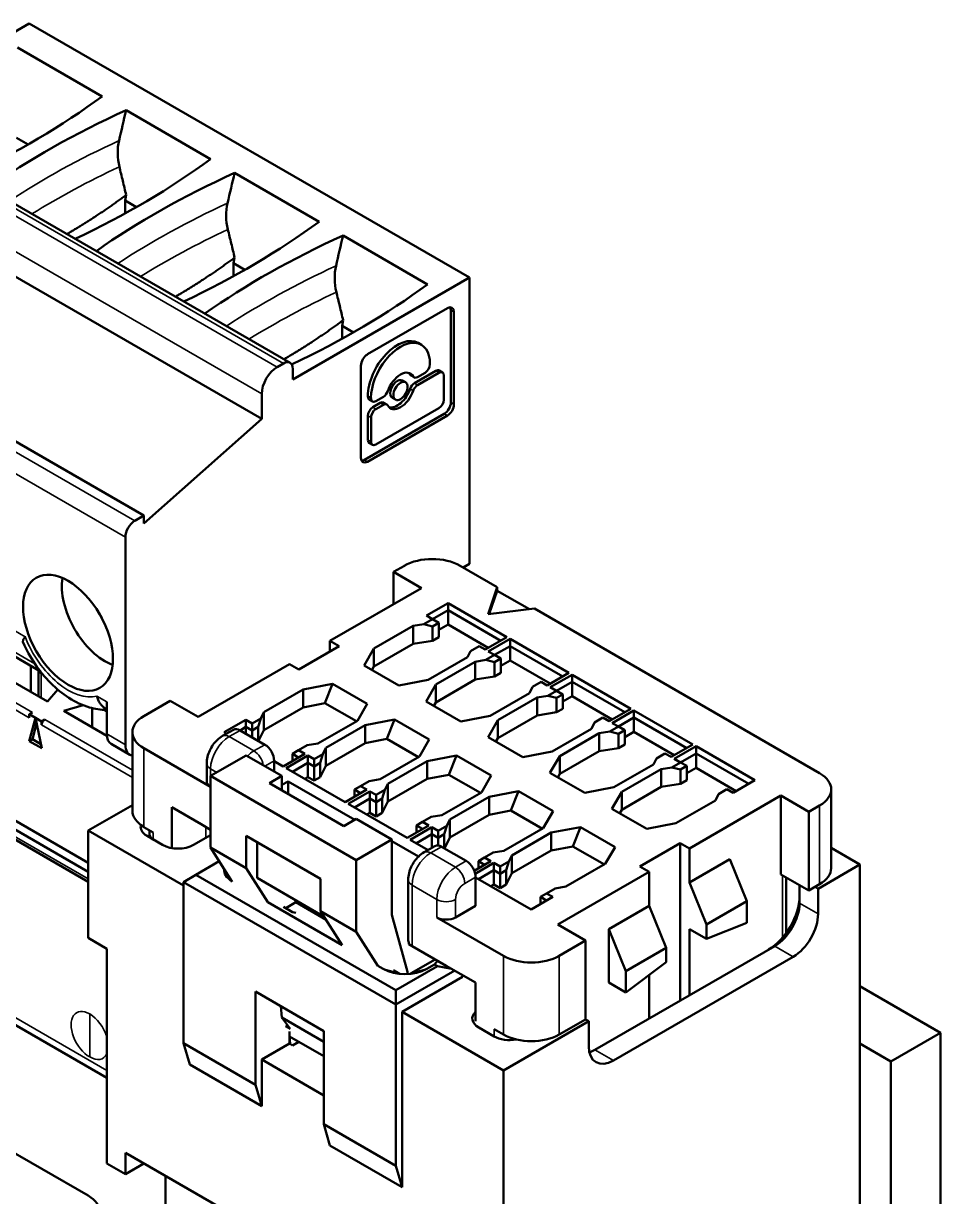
# Model space of a CAD drawing. Header units: millimetres. Extents: x 3118 to 4801, y 919 to 1849.
# Drawn here: x 4072.92 to 4093.85, y 1681.56 to 1708.32 of the extents above; entities that cross this region are included whole.
import ezdxf

# ---------------------------------------------------------------- set-up
doc = ezdxf.new("R2010")
doc.units = ezdxf.units.MM
doc.header["$LTSCALE"] = 1.8
doc.layers.add('외형선(ISO)', color=7, linetype='Continuous', lineweight=50)
doc.layers.add('좁은 외형선(ISO)', color=7, linetype='Continuous', lineweight=35)

msp = doc.modelspace()

# ---------------------------------------------------------------- linework, layer by layer
at = {"layer": '외형선(ISO)'}
for p, q in [((4069.326, 1706.168), (4073.057, 1708.322)), ((4073.057, 1708.322), (4083.098, 1702.525)), ((4072.79, 1707.77), (4074.718, 1706.657)), ((4068.964, 1706.377), (4079.005, 1700.58)), ((4075.264, 1706.341), (4077.193, 1705.228)), ((4073.028, 1705.562), (4072.767, 1705.713)), ((4078.36, 1699.299), (4068.319, 1705.097)), ((4077.739, 1704.913), (4079.668, 1703.799)), ((4075.242, 1704.284), (4075.267, 1704.409)), ((4075.242, 1703.987), (4075.242, 1704.284)), ((4075.503, 1704.133), (4075.242, 1704.284)), ((4080.214, 1703.484), (4082.143, 1702.37)), ((4075.673, 1697.095), (4065.632, 1702.892)), ((4077.716, 1702.855), (4077.742, 1702.98)), ((4077.978, 1702.704), (4077.716, 1702.855)), ((4077.716, 1702.558), (4077.716, 1702.855)), ((4079.067, 1700.198), (4083.098, 1702.525)), ((4083.098, 1702.525), (4083.098, 1695.993)), ((4080.772, 1700.774), (4082.595, 1701.826)), ((4082.673, 1701.781), (4082.673, 1699.676)), ((4082.744, 1701.74), (4082.744, 1699.635)), ((4080.191, 1701.426), (4080.217, 1701.552)), ((4080.453, 1701.275), (4080.191, 1701.426)), ((4080.191, 1701.129), (4080.191, 1701.426)), ((4081.93, 1701.033), (4082.001, 1700.992)), ((4078.714, 1700.483), (4078.855, 1700.565)), ((4079.067, 1700.442), (4079.067, 1700.198)), ((4080.623, 1698.41), (4080.623, 1700.515)), ((4081.846, 1700.115), (4082.332, 1700.396)), ((4082.198, 1700.546), (4082.198, 1700.556)), ((4082.411, 1700.404), (4082.481, 1700.363)), ((4081.569, 1700.177), (4081.639, 1700.136)), ((4081.766, 1700.288), (4081.837, 1700.247)), ((4082.402, 1700.355), (4081.916, 1700.074)), ((4081.916, 1700.255), (4082.086, 1700.353)), ((4082.514, 1699.738), (4082.514, 1700.291)), ((4078.36, 1699.299), (4078.36, 1699.871)), ((4080.782, 1699.821), (4080.782, 1699.81)), ((4080.815, 1699.738), (4080.885, 1699.697)), ((4080.853, 1699.78), (4080.853, 1699.77)), ((4080.894, 1699.566), (4081.063, 1699.664)), ((4080.964, 1699.705), (4081.134, 1699.803)), ((4081.134, 1699.623), (4080.964, 1699.525)), ((4081.142, 1699.671), (4081.213, 1699.631)), ((4081.34, 1699.782), (4081.411, 1699.741)), ((4080.701, 1698.365), (4082.524, 1699.417)), ((4082.595, 1699.377), (4080.772, 1698.324)), ((4080.782, 1698.82), (4080.782, 1699.372)), ((4080.853, 1699.331), (4080.853, 1698.779)), ((4080.964, 1698.714), (4082.402, 1699.544)), ((4075.673, 1696.917), (4078.36, 1699.299)), ((4080.815, 1698.747), (4080.885, 1698.706)), ((4075.461, 1696.972), (4075.673, 1697.095)), ((4075.673, 1697.095), (4075.673, 1696.917)), ((4075.249, 1691.869), (4075.249, 1696.605)), ((4081.613, 1695.952), (4081.365, 1695.809)), ((4082.885, 1695.952), (4083.734, 1695.462)), ((4083.098, 1695.993), (4082.956, 1695.911)), ((4081.365, 1695.074), (4081.365, 1695.809)), ((4081.365, 1695.809), (4082.002, 1695.441)), ((4079.916, 1694.237), (4082.002, 1695.441)), ((4083.734, 1695.462), (4083.522, 1694.849)), ((4083.734, 1695.38), (4083.551, 1694.853)), ((4083.734, 1695.462), (4083.734, 1695.38)), ((4084.465, 1694.958), (4083.734, 1695.38)), ((4082.61, 1695.099), (4082.115, 1694.813)), ((4083.953, 1694.323), (4082.61, 1695.099)), ((4082.61, 1695.099), (4082.61, 1694.935)), ((4074.618, 1694.919), (4074.71, 1694.759)), ((4082.115, 1694.813), (4082.256, 1694.731)), ((4082.61, 1694.935), (4082.256, 1694.731)), ((4082.61, 1694.935), (4082.61, 1694.609)), ((4083.812, 1694.241), (4082.61, 1694.935)), ((4083.522, 1694.849), (4084.582, 1694.972)), ((4084.582, 1694.972), (4091.088, 1691.216)), ((4080.916, 1694.06), (4081.814, 1694.578)), ((4082.06, 1694.618), (4081.814, 1694.578)), ((4081.814, 1694.578), (4081.814, 1694.17)), ((4082.256, 1694.731), (4082.06, 1694.618)), ((4082.06, 1694.618), (4082.256, 1694.568)), ((4082.256, 1694.731), (4082.398, 1694.649)), ((4082.398, 1694.649), (4082.256, 1694.568)), ((4082.256, 1694.568), (4082.256, 1694.241)), ((4082.398, 1694.649), (4082.398, 1694.323)), ((4082.61, 1694.609), (4082.398, 1694.486)), ((4083.529, 1694.078), (4082.61, 1694.609)), ((4074.4, 1688.971), (4065.102, 1694.339)), ((4074.4, 1689.175), (4065.278, 1694.441)), ((4079.916, 1694.237), (4079.916, 1693.992)), ((4080.128, 1694.115), (4079.916, 1694.237)), ((4082.256, 1694.241), (4081.814, 1694.17)), ((4082.398, 1694.323), (4082.256, 1694.241)), ((4083.458, 1694.037), (4083.953, 1694.323)), ((4084.024, 1694.282), (4083.529, 1693.996)), ((4085.367, 1693.506), (4084.024, 1694.282)), ((4084.024, 1694.282), (4084.024, 1694.119)), ((4065.143, 1694.084), (4074.4, 1688.74)), ((4071.367, 1694.07), (4073.474, 1692.853)), ((4072.352, 1694.094), (4073.314, 1693.538)), ((4079.208, 1693.584), (4080.128, 1694.115)), ((4080.693, 1693.674), (4080.916, 1694.06)), ((4080.916, 1693.651), (4081.814, 1694.17)), ((4080.916, 1694.06), (4080.916, 1693.651)), ((4083.052, 1693.864), (4083.12, 1694.005)), ((4083.12, 1694.005), (4083.317, 1694.119)), ((4083.317, 1694.119), (4083.458, 1694.037)), ((4083.529, 1693.996), (4083.67, 1693.915)), ((4084.024, 1694.119), (4083.67, 1693.915)), ((4084.024, 1694.119), (4084.024, 1693.792)), ((4085.226, 1693.425), (4084.024, 1694.119)), ((4076.91, 1692.502), (4078.996, 1693.706)), ((4078.996, 1693.706), (4079.208, 1693.584)), ((4083.052, 1693.864), (4082.154, 1693.345)), ((4082.33, 1693.243), (4083.228, 1693.762)), ((4083.474, 1693.801), (4083.228, 1693.762)), ((4083.228, 1693.762), (4083.228, 1693.353)), ((4083.67, 1693.915), (4083.474, 1693.801)), ((4083.474, 1693.801), (4083.67, 1693.751)), ((4083.67, 1693.915), (4083.812, 1693.833)), ((4083.812, 1693.833), (4083.67, 1693.751)), ((4083.67, 1693.751), (4083.67, 1693.425)), ((4083.812, 1693.833), (4083.812, 1693.506)), ((4084.024, 1693.792), (4083.812, 1693.67)), ((4084.943, 1693.261), (4084.024, 1693.792)), ((4073.092, 1693.074), (4073.092, 1693.666)), ((4073.267, 1693.565), (4073.267, 1692.973)), ((4073.37, 1693.468), (4073.325, 1693.494)), ((4081.485, 1693.217), (4080.693, 1693.674)), ((4080.87, 1693.572), (4080.916, 1693.651)), ((4083.67, 1693.425), (4083.228, 1693.353)), ((4083.812, 1693.506), (4083.67, 1693.425)), ((4084.872, 1693.221), (4085.367, 1693.506)), ((4085.438, 1693.466), (4084.943, 1693.18)), ((4086.782, 1692.69), (4085.438, 1693.466)), ((4085.438, 1693.466), (4085.438, 1693.302)), ((4079.304, 1693.129), (4079.972, 1693.257)), ((4079.802, 1692.816), (4079.972, 1693.257)), ((4079.972, 1693.257), (4080.764, 1692.8)), ((4082.154, 1693.345), (4081.485, 1693.217)), ((4082.108, 1692.857), (4082.33, 1693.243)), ((4082.33, 1692.835), (4083.228, 1693.353)), ((4082.33, 1693.243), (4082.33, 1692.835)), ((4084.466, 1693.047), (4084.535, 1693.189)), ((4084.535, 1693.189), (4084.731, 1693.302)), ((4084.731, 1693.302), (4084.872, 1693.221)), ((4084.943, 1693.18), (4085.085, 1693.098)), ((4085.438, 1693.302), (4085.085, 1693.098)), ((4085.438, 1693.302), (4085.438, 1692.976)), ((4086.64, 1692.608), (4085.438, 1693.302)), ((4073.474, 1692.853), (4073.705, 1693.127)), ((4078.406, 1692.61), (4079.304, 1693.129)), ((4079.304, 1693.129), (4079.304, 1692.72)), ((4084.466, 1693.047), (4083.568, 1692.529)), ((4083.745, 1692.427), (4084.643, 1692.945)), ((4084.888, 1692.985), (4084.643, 1692.945)), ((4084.643, 1692.945), (4084.643, 1692.537)), ((4085.085, 1693.098), (4084.888, 1692.985)), ((4084.888, 1692.985), (4085.085, 1692.935)), ((4085.085, 1693.098), (4085.226, 1693.016)), ((4085.226, 1693.016), (4085.085, 1692.935)), ((4085.085, 1692.935), (4085.085, 1692.608)), ((4085.226, 1693.016), (4085.226, 1692.69)), ((4085.438, 1692.976), (4085.226, 1692.853)), ((4086.357, 1692.445), (4085.438, 1692.976)), ((4073.842, 1692.641), (4074.289, 1692.767)), ((4074.826, 1692.072), (4073.842, 1692.641)), ((4074.489, 1692.267), (4074.489, 1692.703)), ((4074.761, 1692.665), (4074.824, 1692.629)), ((4074.824, 1692.68), (4074.78, 1692.706)), ((4074.824, 1692.849), (4074.824, 1692.114)), ((4076.274, 1692.869), (4075.673, 1692.522)), ((4076.274, 1692.869), (4076.91, 1692.502)), ((4078.406, 1692.202), (4079.304, 1692.72)), ((4079.304, 1692.72), (4079.802, 1692.816)), ((4079.802, 1692.816), (4080.52, 1692.402)), ((4080.764, 1692.8), (4080.541, 1692.414)), ((4082.9, 1692.4), (4082.108, 1692.857)), ((4082.284, 1692.755), (4082.33, 1692.835)), ((4085.226, 1692.69), (4085.085, 1692.608)), ((4086.287, 1692.404), (4086.782, 1692.69)), ((4086.852, 1692.649), (4086.357, 1692.363)), ((4088.196, 1691.873), (4086.852, 1692.649)), ((4086.852, 1692.649), (4086.852, 1692.486)), ((4073.198, 1692.482), (4073.056, 1691.951)), ((4073.057, 1692.563), (4073.127, 1692.604)), ((4073.057, 1692.482), (4073.057, 1692.563)), ((4073.057, 1692.563), (4073.198, 1692.482)), ((4073.127, 1691.992), (4073.224, 1692.355)), ((4073.34, 1691.787), (4073.198, 1692.482)), ((4073.198, 1692.482), (4073.339, 1692.4)), ((4073.339, 1692.4), (4073.41, 1692.441)), ((4073.339, 1692.4), (4073.339, 1692.318)), ((4077.999, 1692.437), (4077.504, 1692.151)), ((4078.141, 1692.355), (4077.999, 1692.437)), ((4077.999, 1692.437), (4077.999, 1692.273)), ((4078.337, 1692.469), (4078.141, 1692.355)), ((4078.141, 1692.355), (4078.141, 1692.192)), ((4078.337, 1692.469), (4078.282, 1692.273)), ((4078.406, 1692.61), (4078.337, 1692.469)), ((4078.406, 1692.61), (4078.406, 1692.202)), ((4080.541, 1692.414), (4079.643, 1691.896)), ((4080.718, 1692.312), (4081.386, 1692.441)), ((4081.217, 1692), (4081.386, 1692.441)), ((4081.386, 1692.441), (4082.178, 1691.984)), ((4083.568, 1692.529), (4082.9, 1692.4)), ((4083.522, 1692.041), (4083.745, 1692.427)), ((4083.745, 1692.018), (4084.643, 1692.537)), ((4083.745, 1692.427), (4083.745, 1692.018)), ((4085.085, 1692.608), (4084.643, 1692.537)), ((4085.88, 1692.231), (4085.949, 1692.372)), ((4085.949, 1692.372), (4086.145, 1692.486)), ((4086.145, 1692.486), (4086.287, 1692.404)), ((4086.357, 1692.363), (4086.499, 1692.282)), ((4086.852, 1692.486), (4086.499, 1692.282)), ((4086.852, 1692.486), (4086.852, 1692.159)), ((4088.054, 1691.792), (4086.852, 1692.486)), ((4075.409, 1690.359), (4075.409, 1692.155)), ((4077.467, 1692.068), (4077.715, 1692.211)), ((4077.504, 1692.151), (4077.558, 1692.12)), ((4077.999, 1692.273), (4077.865, 1692.196)), ((4078.431, 1691.869), (4077.865, 1692.196)), ((4077.999, 1692.273), (4077.999, 1692.118)), ((4078.141, 1692.192), (4077.999, 1692.273)), ((4078.282, 1692.273), (4078.141, 1692.192)), ((4078.141, 1692.192), (4078.141, 1692.037)), ((4078.282, 1692.273), (4078.282, 1691.955)), ((4078.406, 1692.202), (4078.285, 1691.953)), ((4079.82, 1691.794), (4080.718, 1692.312)), ((4080.718, 1692.312), (4080.718, 1691.904)), ((4085.88, 1692.231), (4084.982, 1691.712)), ((4085.159, 1691.61), (4086.057, 1692.129)), ((4086.302, 1692.168), (4086.057, 1692.129)), ((4086.057, 1692.129), (4086.057, 1691.72)), ((4086.499, 1692.282), (4086.302, 1692.168)), ((4086.302, 1692.168), (4086.499, 1692.118)), ((4086.499, 1692.282), (4086.64, 1692.2)), ((4086.64, 1692.2), (4086.499, 1692.118)), ((4086.499, 1692.118), (4086.499, 1691.792)), ((4086.64, 1692.2), (4086.64, 1691.873)), ((4086.852, 1692.159), (4086.64, 1692.037)), ((4087.772, 1691.628), (4086.852, 1692.159)), ((4073.056, 1691.951), (4073.127, 1691.992)), ((4073.056, 1691.951), (4073.34, 1691.787)), ((4073.321, 1691.88), (4073.127, 1691.992)), ((4074.928, 1691.885), (4075.352, 1691.64)), ((4079.201, 1691.743), (4079.398, 1691.856)), ((4079.398, 1691.856), (4079.643, 1691.896)), ((4079.82, 1691.386), (4080.718, 1691.904)), ((4080.718, 1691.904), (4081.217, 1692)), ((4081.217, 1692), (4081.934, 1691.586)), ((4082.178, 1691.984), (4081.956, 1691.598)), ((4084.314, 1691.584), (4083.522, 1692.041)), ((4083.699, 1691.939), (4083.745, 1692.018)), ((4086.64, 1691.873), (4086.499, 1691.792)), ((4087.701, 1691.588), (4088.196, 1691.873)), ((4088.267, 1691.833), (4087.772, 1691.547)), ((4089.61, 1691.057), (4088.267, 1691.833)), ((4088.267, 1691.833), (4088.267, 1691.669)), ((4077.193, 1690.91), (4075.673, 1691.788)), ((4078.006, 1691.624), (4077.193, 1691.155)), ((4078.006, 1691.624), (4078.82, 1691.155)), ((4078.848, 1691.375), (4079.343, 1691.661)), ((4079.414, 1691.62), (4078.919, 1691.334)), ((4079.201, 1691.743), (4079.06, 1691.661)), ((4079.06, 1691.661), (4079.06, 1691.498)), ((4079.201, 1691.579), (4079.06, 1691.661)), ((4079.343, 1691.661), (4079.201, 1691.743)), ((4079.555, 1691.539), (4079.414, 1691.62)), ((4079.414, 1691.62), (4079.414, 1691.457)), ((4079.751, 1691.652), (4079.555, 1691.539)), ((4079.751, 1691.652), (4079.696, 1691.457)), ((4079.82, 1691.794), (4079.751, 1691.652)), ((4079.82, 1691.794), (4079.82, 1691.386)), ((4081.956, 1691.598), (4081.058, 1691.079)), ((4082.132, 1691.496), (4082.801, 1691.624)), ((4082.631, 1691.183), (4082.801, 1691.624)), ((4082.801, 1691.624), (4083.593, 1691.167)), ((4084.982, 1691.712), (4084.314, 1691.584)), ((4084.936, 1691.224), (4085.159, 1691.61)), ((4085.159, 1691.202), (4086.057, 1691.72)), ((4085.159, 1691.61), (4085.159, 1691.202)), ((4086.499, 1691.792), (4086.057, 1691.72)), ((4087.294, 1691.414), (4087.363, 1691.556)), ((4087.363, 1691.556), (4087.559, 1691.669)), ((4087.559, 1691.669), (4087.701, 1691.588)), ((4087.772, 1691.547), (4087.913, 1691.465)), ((4088.267, 1691.669), (4087.913, 1691.465)), ((4089.469, 1690.975), (4088.267, 1691.669)), ((4088.267, 1691.669), (4088.267, 1691.343)), ((4077.105, 1691.032), (4077.105, 1691.441)), ((4078.643, 1691.257), (4078.643, 1691.502)), ((4078.643, 1691.494), (4078.848, 1691.375)), ((4078.919, 1691.334), (4080.262, 1690.559)), ((4079.414, 1691.457), (4079.06, 1691.253)), ((4079.414, 1691.457), (4079.414, 1691.13)), ((4079.555, 1691.375), (4079.414, 1691.457)), ((4079.555, 1691.539), (4079.555, 1691.375)), ((4079.696, 1691.457), (4079.555, 1691.375)), ((4079.555, 1691.375), (4079.555, 1691.049)), ((4079.696, 1691.457), (4079.696, 1691.13)), ((4079.82, 1691.386), (4079.696, 1691.13)), ((4081.234, 1690.977), (4082.132, 1691.496)), ((4082.132, 1691.496), (4082.132, 1691.087)), ((4087.294, 1691.414), (4086.396, 1690.896)), ((4086.573, 1690.794), (4087.471, 1691.312)), ((4087.717, 1691.352), (4087.471, 1691.312)), ((4087.471, 1691.312), (4087.471, 1690.904)), ((4087.913, 1691.465), (4087.717, 1691.352)), ((4087.717, 1691.352), (4087.913, 1691.302)), ((4087.913, 1691.465), (4088.054, 1691.383)), ((4088.054, 1691.383), (4087.913, 1691.302)), ((4087.913, 1691.302), (4087.913, 1690.975)), ((4088.054, 1691.383), (4088.054, 1691.057)), ((4088.267, 1691.343), (4088.054, 1691.22)), ((4089.186, 1690.812), (4088.267, 1691.343)), ((4077.193, 1691.155), (4080.517, 1689.236)), ((4077.193, 1691.155), (4077.193, 1689.522)), ((4078.82, 1691.155), (4078.537, 1690.992)), ((4078.82, 1690.828), (4078.82, 1691.155)), ((4078.82, 1690.951), (4078.961, 1691.032)), ((4080.481, 1690.155), (4078.961, 1691.032)), ((4078.961, 1691.032), (4078.961, 1690.747)), ((4079.414, 1691.13), (4079.343, 1691.09)), ((4079.555, 1691.049), (4079.414, 1691.13)), ((4079.696, 1691.13), (4079.555, 1691.049)), ((4080.616, 1690.926), (4080.812, 1691.04)), ((4080.812, 1691.04), (4081.058, 1691.079)), ((4081.234, 1690.569), (4082.132, 1691.087)), ((4082.132, 1691.087), (4082.631, 1691.183)), ((4082.631, 1691.183), (4083.349, 1690.769)), ((4083.593, 1691.167), (4083.37, 1690.781)), ((4085.728, 1690.767), (4084.936, 1691.224)), ((4085.113, 1691.122), (4085.159, 1691.202)), ((4088.054, 1691.057), (4087.913, 1690.975)), ((4089.115, 1690.771), (4089.61, 1691.057)), ((4078.537, 1690.992), (4080.234, 1690.012)), ((4080.262, 1690.559), (4080.757, 1690.845)), ((4080.828, 1690.804), (4080.333, 1690.518)), ((4080.616, 1690.926), (4080.474, 1690.845)), ((4080.474, 1690.845), (4080.474, 1690.681)), ((4080.616, 1690.763), (4080.474, 1690.845)), ((4080.757, 1690.845), (4080.616, 1690.926)), ((4080.969, 1690.722), (4080.828, 1690.804)), ((4080.828, 1690.804), (4080.828, 1690.64)), ((4081.166, 1690.836), (4080.969, 1690.722)), ((4081.166, 1690.836), (4081.111, 1690.64)), ((4081.234, 1690.977), (4081.166, 1690.836)), ((4081.234, 1690.977), (4081.234, 1690.569)), ((4083.37, 1690.781), (4082.472, 1690.263)), ((4083.547, 1690.679), (4084.215, 1690.808)), ((4084.045, 1690.367), (4084.215, 1690.808)), ((4084.215, 1690.808), (4085.007, 1690.351)), ((4086.396, 1690.896), (4085.728, 1690.767)), ((4086.35, 1690.408), (4086.573, 1690.794)), ((4086.573, 1690.385), (4087.471, 1690.904)), ((4086.573, 1690.794), (4086.573, 1690.385)), ((4087.913, 1690.975), (4087.471, 1690.904)), ((4088.777, 1690.739), (4088.974, 1690.853)), ((4088.974, 1690.853), (4089.115, 1690.771)), ((4091.351, 1689.052), (4091.351, 1690.849)), ((4074.4, 1689.91), (4075.409, 1690.492)), ((4080.333, 1690.518), (4081.676, 1689.742)), ((4080.828, 1690.64), (4080.474, 1690.436)), ((4080.828, 1690.64), (4080.828, 1690.314)), ((4080.969, 1690.559), (4080.828, 1690.64)), ((4080.969, 1690.722), (4080.969, 1690.559)), ((4081.111, 1690.64), (4080.969, 1690.559)), ((4080.969, 1690.559), (4080.969, 1690.232)), ((4081.111, 1690.64), (4081.111, 1690.314)), ((4081.234, 1690.569), (4081.111, 1690.314)), ((4082.649, 1690.161), (4083.547, 1690.679)), ((4083.547, 1690.679), (4083.547, 1690.271)), ((4088.708, 1690.598), (4087.81, 1690.079)), ((4090.204, 1690.706), (4088.118, 1689.501)), ((4088.708, 1690.598), (4088.777, 1690.739)), ((4090.84, 1690.338), (4090.204, 1690.706)), ((4090.204, 1690.706), (4090.204, 1688.909)), ((4091.088, 1690.481), (4090.84, 1690.338)), ((4076.309, 1689.51), (4076.309, 1690.44)), ((4076.981, 1690.053), (4076.309, 1690.44)), ((4080.828, 1690.314), (4080.757, 1690.273)), ((4080.969, 1690.232), (4080.828, 1690.314)), ((4081.111, 1690.314), (4080.969, 1690.232)), ((4082.03, 1690.11), (4082.226, 1690.223)), ((4082.226, 1690.223), (4082.472, 1690.263)), ((4082.649, 1689.753), (4083.547, 1690.271)), ((4083.547, 1690.271), (4084.045, 1690.367)), ((4084.045, 1690.367), (4084.763, 1689.953)), ((4085.007, 1690.351), (4084.784, 1689.965)), ((4087.142, 1689.951), (4086.35, 1690.408)), ((4086.527, 1690.306), (4086.573, 1690.385)), ((4090.84, 1688.542), (4090.84, 1690.338)), ((4075.673, 1689.991), (4075.885, 1689.869)), ((4077.193, 1689.93), (4076.981, 1690.053)), ((4080.517, 1690.175), (4080.234, 1690.012)), ((4080.517, 1690.175), (4081.33, 1689.706)), ((4081.676, 1689.742), (4082.171, 1690.028)), ((4082.242, 1689.987), (4081.747, 1689.701)), ((4082.03, 1690.11), (4081.888, 1690.028)), ((4081.888, 1690.028), (4081.888, 1689.865)), ((4082.03, 1689.946), (4081.888, 1690.028)), ((4082.171, 1690.028), (4082.03, 1690.11)), ((4082.383, 1689.906), (4082.242, 1689.987)), ((4082.242, 1689.987), (4082.242, 1689.824)), ((4082.58, 1690.019), (4082.383, 1689.906)), ((4082.58, 1690.019), (4082.525, 1689.824)), ((4082.649, 1690.161), (4082.58, 1690.019)), ((4082.649, 1690.161), (4082.649, 1689.753)), ((4084.784, 1689.965), (4083.886, 1689.446)), ((4084.961, 1689.863), (4085.629, 1689.991)), ((4085.459, 1689.55), (4085.629, 1689.991)), ((4085.629, 1689.991), (4086.421, 1689.534)), ((4087.81, 1690.079), (4087.142, 1689.951)), ((4074.4, 1687.46), (4074.4, 1689.91)), ((4076.575, 1688.654), (4074.4, 1689.91)), ((4075.744, 1689.787), (4076.097, 1689.583)), ((4075.797, 1689.828), (4075.797, 1689.92)), ((4077.193, 1689.808), (4076.804, 1689.583)), ((4078.006, 1689.052), (4078.006, 1689.787)), ((4078.006, 1689.787), (4079.703, 1688.807)), ((4081.33, 1689.706), (4080.517, 1689.236)), ((4081.33, 1687.991), (4081.33, 1689.706)), ((4081.747, 1689.701), (4082.154, 1689.466)), ((4082.242, 1689.824), (4081.888, 1689.62)), ((4082.242, 1689.824), (4082.242, 1689.517)), ((4082.383, 1689.742), (4082.242, 1689.824)), ((4082.383, 1689.906), (4082.383, 1689.742)), ((4082.525, 1689.824), (4082.383, 1689.742)), ((4082.383, 1689.742), (4082.383, 1689.57)), ((4082.525, 1689.824), (4082.525, 1689.506)), ((4082.649, 1689.753), (4082.528, 1689.504)), ((4084.063, 1689.344), (4084.961, 1689.863)), ((4084.961, 1689.863), (4084.961, 1689.454)), ((4077.193, 1689.522), (4078.006, 1689.052)), ((4077.193, 1689.522), (4077.683, 1688.743)), ((4078.254, 1689.644), (4078.254, 1688.828)), ((4081.935, 1689.316), (4081.33, 1689.665)), ((4082.064, 1689.414), (4082.311, 1689.557)), ((4082.461, 1689.542), (4083.027, 1689.216)), ((4083.444, 1689.293), (4083.64, 1689.407)), ((4083.64, 1689.407), (4083.886, 1689.446)), ((4084.063, 1688.936), (4084.961, 1689.454)), ((4084.961, 1689.454), (4085.459, 1689.55)), ((4085.459, 1689.55), (4086.177, 1689.136)), ((4086.421, 1689.534), (4086.198, 1689.148)), ((4087.906, 1689.624), (4086.987, 1689.093)), ((4087.906, 1689.624), (4087.906, 1686.031)), ((4088.118, 1689.501), (4087.906, 1689.624)), ((4088.118, 1688.726), (4088.118, 1689.501)), ((4092.007, 1689.134), (4091.351, 1689.513)), ((4076.857, 1688.899), (4077.391, 1689.208)), ((4080.517, 1689.236), (4080.517, 1687.603)), ((4083.208, 1688.994), (4083.585, 1689.212)), ((4083.656, 1689.171), (4083.23, 1688.925)), ((4083.444, 1689.293), (4083.303, 1689.212)), ((4083.303, 1689.212), (4083.303, 1689.048)), ((4083.444, 1689.13), (4083.303, 1689.212)), ((4083.585, 1689.212), (4083.444, 1689.293)), ((4083.798, 1689.089), (4083.656, 1689.171)), ((4083.656, 1689.171), (4083.656, 1689.007)), ((4083.994, 1689.203), (4083.798, 1689.089)), ((4083.994, 1689.203), (4083.939, 1689.007)), ((4084.063, 1689.344), (4083.994, 1689.203)), ((4084.063, 1689.344), (4084.063, 1688.936)), ((4086.198, 1689.148), (4085.3, 1688.63)), ((4089.037, 1689.256), (4088.118, 1688.726)), ((4089.037, 1689.256), (4089.426, 1688.297)), ((4091.053, 1688.583), (4092.007, 1689.134)), ((4092.007, 1689.134), (4092.007, 1677.703)), ((4066.41, 1689.128), (4074.824, 1684.27)), ((4076.857, 1688.899), (4076.575, 1688.736)), ((4081.418, 1686.266), (4076.857, 1688.899)), ((4078.006, 1689.052), (4078.497, 1688.274)), ((4083.656, 1689.007), (4083.303, 1688.803)), ((4083.798, 1688.926), (4083.656, 1689.007)), ((4083.656, 1689.007), (4083.656, 1688.681)), ((4083.798, 1689.089), (4083.798, 1688.926)), ((4083.939, 1689.007), (4083.798, 1688.926)), ((4083.798, 1688.926), (4083.798, 1688.599)), ((4083.939, 1689.007), (4083.939, 1688.681)), ((4084.063, 1688.936), (4083.939, 1688.681)), ((4087.199, 1688.971), (4085.113, 1687.766)), ((4086.987, 1689.093), (4087.199, 1688.971)), ((4087.199, 1688.971), (4087.199, 1688.195)), ((4090.84, 1688.542), (4090.204, 1688.909)), ((4081.418, 1685.939), (4076.575, 1688.736)), ((4076.575, 1685.062), (4076.575, 1688.736)), ((4078.254, 1688.828), (4079.784, 1687.944)), ((4079.703, 1688.073), (4079.703, 1688.807)), ((4081.702, 1687.399), (4081.702, 1688.787)), ((4083.239, 1688.195), (4083.239, 1688.848)), ((4083.239, 1688.84), (4084.505, 1688.109)), ((4083.656, 1688.681), (4083.585, 1688.64)), ((4083.798, 1688.599), (4083.656, 1688.681)), ((4083.939, 1688.681), (4083.798, 1688.599)), ((4085.055, 1688.59), (4085.3, 1688.63)), ((4088.507, 1687.766), (4088.118, 1688.726)), ((4090.327, 1688.838), (4090.327, 1687.577)), ((4090.628, 1688.256), (4090.628, 1688.665)), ((4090.84, 1688.542), (4091.088, 1688.685)), ((4091.053, 1688.583), (4090.982, 1688.624)), ((4084.505, 1688.109), (4085, 1688.395)), ((4084.858, 1688.477), (4084.717, 1688.395)), ((4084.858, 1688.313), (4084.717, 1688.395)), ((4084.717, 1688.395), (4084.717, 1688.232)), ((4084.858, 1688.477), (4085.055, 1688.59)), ((4085, 1688.395), (4084.858, 1688.477)), ((4091.053, 1688.011), (4091.053, 1688.583)), ((4080.191, 1687.299), (4078.499, 1688.275)), ((4078.853, 1688.173), (4079.065, 1688.051)), ((4078.906, 1688.143), (4079.135, 1688.275)), ((4079.135, 1688.275), (4079.121, 1688.327)), ((4079.828, 1687.875), (4079.135, 1688.275)), ((4079.703, 1688.073), (4080.194, 1687.294)), ((4079.703, 1688.073), (4080.517, 1687.603)), ((4082.779, 1687.93), (4083.239, 1688.195)), ((4087.199, 1688.195), (4086.28, 1687.664)), ((4087.199, 1688.195), (4087.588, 1687.236)), ((4089.426, 1688.297), (4088.507, 1687.766)), ((4089.426, 1687.807), (4089.426, 1688.297)), ((4079.136, 1688.031), (4079.065, 1688.051)), ((4081.683, 1686.685), (4081.33, 1687.991)), ((4083.875, 1687.052), (4082.355, 1687.93)), ((4088.507, 1687.44), (4089.426, 1687.807)), ((4080.517, 1687.603), (4081.007, 1686.825)), ((4085.749, 1687.399), (4085.113, 1687.766)), ((4086.28, 1687.664), (4086.28, 1686.44)), ((4086.668, 1686.705), (4086.28, 1687.664)), ((4088.118, 1686.154), (4088.118, 1687.664)), ((4088.118, 1687.664), (4088.507, 1687.44)), ((4088.507, 1687.766), (4088.507, 1687.44)), ((4074.4, 1687.46), (4074.824, 1687.215)), ((4081.712, 1687.321), (4081.712, 1687.354)), ((4081.712, 1687.321), (4081.789, 1687.276)), ((4081.789, 1687.276), (4082.567, 1686.827)), ((4085.749, 1687.399), (4085.148, 1687.052)), ((4085.749, 1685.603), (4085.749, 1687.399)), ((4085.961, 1684.909), (4090.063, 1687.276)), ((4074.824, 1682.316), (4074.824, 1687.215)), ((4086.386, 1684.664), (4090.487, 1687.032)), ((4087.588, 1687.236), (4086.668, 1686.705)), ((4087.588, 1686.909), (4087.588, 1687.236)), ((4081.133, 1686.755), (4081.009, 1686.826)), ((4081.418, 1686.266), (4082.373, 1686.817)), ((4082.32, 1686.97), (4081.77, 1686.653)), ((4082.302, 1686.858), (4082.123, 1686.755)), ((4082.302, 1686.858), (4082.373, 1686.94)), ((4082.302, 1686.858), (4082.373, 1686.817)), ((4082.691, 1686.756), (4082.373, 1686.817)), ((4083.239, 1686.44), (4082.567, 1686.827)), ((4086.668, 1686.215), (4087.588, 1686.909)), ((4081.363, 1686.724), (4081.487, 1686.653)), ((4081.418, 1685.939), (4082.762, 1686.715)), ((4081.56, 1685.776), (4082.938, 1686.572)), ((4081.689, 1686.638), (4081.683, 1686.685)), ((4082.938, 1686.613), (4082.938, 1686.572)), ((4086.668, 1686.705), (4086.668, 1686.215)), ((4087.199, 1686.615), (4087.199, 1685.623)), ((4078.219, 1684.113), (4078.219, 1686.235)), ((4079.774, 1685.337), (4078.219, 1686.235)), ((4081.418, 1685.939), (4081.418, 1686.266)), ((4083.239, 1686.44), (4083.239, 1685.561)), ((4086.28, 1686.44), (4086.668, 1686.215)), ((4092.007, 1686.358), (4093.846, 1685.296)), ((4081.418, 1682.265), (4081.418, 1685.939)), ((4078.818, 1685.644), (4078.794, 1685.903)), ((4083.875, 1684.439), (4081.56, 1685.776)), ((4081.56, 1685.776), (4081.56, 1681.775)), ((4079.774, 1685.092), (4078.818, 1685.644)), ((4079.008, 1685.388), (4078.818, 1685.644)), ((4078.904, 1685.448), (4079.008, 1685.388)), ((4083.31, 1685.419), (4083.663, 1685.215)), ((4083.875, 1684.439), (4085.82, 1685.562)), ((4085.148, 1685.256), (4085.749, 1685.603)), ((4085.82, 1685.562), (4085.749, 1685.603)), ((4085.82, 1685.562), (4085.82, 1684.99)), ((4067.895, 1685.337), (4074.4, 1681.581)), ((4078.994, 1685.327), (4078.994, 1685.05)), ((4078.996, 1685.215), (4078.994, 1685.218)), ((4079.774, 1684.766), (4078.996, 1685.215)), ((4079.005, 1685.044), (4078.996, 1685.215)), ((4079.774, 1683.214), (4079.774, 1685.337)), ((4083.663, 1685.378), (4083.875, 1685.256)), ((4092.714, 1684.643), (4093.846, 1685.296)), ((4093.846, 1685.296), (4093.846, 1671.743)), ((4078.219, 1684.113), (4076.575, 1685.062)), ((4076.716, 1684.572), (4076.575, 1685.062)), ((4078.994, 1685.05), (4078.36, 1684.684)), ((4079.065, 1685.009), (4078.994, 1685.05)), ((4079.065, 1685.009), (4079.208, 1685.092)), ((4092.714, 1684.643), (4092.007, 1685.052)), ((4078.36, 1684.684), (4079.774, 1683.868)), ((4078.36, 1684.684), (4078.36, 1683.623)), ((4092.714, 1671.089), (4092.714, 1684.643)), ((4078.36, 1683.623), (4076.716, 1684.572)), ((4083.875, 1677.091), (4083.875, 1684.439)), ((4078.36, 1683.623), (4078.219, 1684.113)), ((4081.418, 1682.265), (4079.774, 1683.214)), ((4079.916, 1682.725), (4079.774, 1683.214)), ((4081.56, 1681.775), (4079.916, 1682.725)), ((4075.249, 1682.071), (4075.249, 1682.561)), ((4083.027, 1678.07), (4075.249, 1682.561)), ((4075.249, 1682.071), (4074.824, 1682.316)), ((4075.249, 1682.071), (4075.673, 1682.316)), ((4081.56, 1681.775), (4081.418, 1682.265)), ((4076.168, 1680.316), (4076.168, 1682.03))]:
    msp.add_line(p, q, dxfattribs=at)
for centre, major_axis, ratio, start_param, end_param in [((4058.971, 1713.776), (20, 0), 0.57735, 5.397834, 5.618878), ((4087.595, 1697.25), (-20, 0), 0.57735, 5.376697, 5.59774), ((4087.595, 1689.888), (-13.016, -69.532), 0.218386, 4.514556, 4.524759), ((4075.816, 1705.238), (-0.213, 0.99), 0.718086, 0.992119, 1.603505), ((4061.446, 1712.347), (20, 0), 0.57735, 5.397834, 5.618878), ((4090.07, 1695.821), (-20, 0), 0.57735, 5.376697, 5.59774), ((4090.07, 1688.459), (-13.016, -69.532), 0.218386, 4.514556, 4.524759), ((4078.291, 1703.809), (-0.213, 0.99), 0.718086, 0.992119, 1.603505), ((4063.921, 1710.918), (20, 0), 0.57735, 5.397834, 5.618878), ((4092.545, 1694.392), (-20, 0), 0.57735, 5.376697, 5.59774), ((4092.545, 1687.031), (-13.016, -69.532), 0.218386, 4.514556, 4.524759), ((4080.766, 1702.38), (-0.213, 0.99), 0.718086, 0.992119, 1.603505), ((4066.396, 1709.489), (20, 0), 0.57735, 5.396921, 5.618878), ((4082.595, 1701.654), (0.105, 0.183), 0.57735, 5.497787, 7.068583), ((4082.524, 1701.695), (0.105, 0.183), 0.57735, 5.497787, 5.941106), ((4081.454, 1700.209), (0.476, 0.824), 0.57735, 0, 2.356194), ((4081.525, 1700.168), (0.476, 0.824), 0.57735, 5.497787, 8.63938), ((4080.772, 1700.601), (-0.105, -0.183), 0.57735, 3.926991, 5.497787), ((4078.714, 1700.075), (-0.25, -0.433), 0.57735, 3.926991, 5.497787), ((4078.855, 1700.32), (0.15, 0.26), 0.57735, 5.497787, 7.068583), ((4081.525, 1699.939), (0.228, 0.396), 0.57735, 5.949564, 8.187603), ((4082.086, 1700.482), (0.079, 0.137), 0.57735, 3.926991, 5.497787), ((4082.332, 1700.267), (0.079, 0.137), 0.57735, 0, 0.785398), ((4082.402, 1700.226), (0.079, 0.137), 0.57735, 5.497787, 7.068583), ((4081.454, 1699.979), (0.114, 0.198), 0.57735, 0, 3.141593), ((4081.454, 1699.979), (0.228, 0.396), 0.57735, 5.949564, 6.127739), ((4081.846, 1700.424), (-0.079, -0.137), 0.57735, 5.949564, 6.283185), ((4081.846, 1699.986), (-0.079, -0.137), 0.57735, 3.926991, 5.04601), ((4081.916, 1700.384), (-0.079, -0.137), 0.57735, 5.949564, 7.068583), ((4081.134, 1699.932), (0.079, 0.137), 0.57735, 3.926991, 5.04601), ((4081.525, 1699.939), (-0.228, -0.396), 0.57735, 5.949564, 8.187603), ((4081.454, 1699.979), (-0.228, -0.396), 0.57735, 0.155447, 1.904417), ((4081.916, 1699.945), (-0.079, -0.137), 0.57735, 3.926991, 5.04601), ((4080.894, 1699.875), (-0.079, -0.137), 0.57735, 5.497787, 6.283185), ((4080.964, 1699.834), (-0.079, -0.137), 0.57735, 5.497787, 7.068583), ((4081.063, 1699.535), (0.079, 0.137), 0.57735, 0, 0.785398), ((4081.134, 1699.494), (0.079, 0.137), 0.57735, 5.949564, 7.068583), ((4082.402, 1699.674), (0.079, 0.137), 0.57735, 3.926991, 5.497787), ((4082.524, 1699.59), (0.105, 0.183), 0.57735, 3.926991, 5.497787), ((4082.595, 1699.549), (0.105, 0.183), 0.57735, 3.926991, 5.497787), ((4080.894, 1699.437), (-0.079, -0.137), 0.57735, 3.926991, 5.497787), ((4080.964, 1699.396), (-0.079, -0.137), 0.57735, 3.926991, 5.497787), ((4080.894, 1698.884), (-0.079, -0.137), 0.57735, 5.497787, 6.283185), ((4080.964, 1698.843), (-0.079, -0.137), 0.57735, 5.497787, 7.068583), ((4080.772, 1698.496), (-0.105, -0.183), 0.57735, 5.497787, 7.068583), ((4080.701, 1698.537), (-0.105, -0.183), 0.57735, 0.342079, 0.785398), ((4075.461, 1696.727), (-0.15, -0.26), 0.57735, 3.926991, 5.497787), ((4082.249, 1695.584), (-0.9, 0), 0.57735, 3.926991, 5.497787), ((4074.789, 1694.911), (-0.7, 1.212), 0.57735, 0.613952, 2.52764), ((4073.467, 1693.576), (-0.2, 0), 0.57735, 0.095515, 0.785398), ((4073.41, 1692.359), (-0.05, -0.0866), 0.57735, 3.926991, 5.497787), ((4076.309, 1692.155), (-0.9, 0), 0.57735, 5.497787, 7.068583), ((4075.178, 1692.318), (-0.25, -0.433), 0.57735, 5.497787, 6.283185), ((4077.865, 1691.951), (-0.15, 0.26), 0.57735, 5.497787, 6.283185), ((4075.602, 1692.073), (-0.25, -0.433), 0.57735, 5.497787, 6.491497), ((4078.431, 1691.624), (0.15, -0.26), 0.57735, 0.785398, 2.356194), ((4077.405, 1691.032), (-0.3, 0), 0.57735, 0, 0.785398), ((4090.451, 1690.849), (0.9, 0), 0.57735, 5.497787, 7.068583), ((4076.309, 1690.359), (-0.9, 0), 0.57735, 0, 0.785398), ((4076.097, 1689.991), (-0.5, 0), 0.57735, 6.126157, 7.068583), ((4076.097, 1689.828), (-0.3, 0), 0.57735, 0, 0.785398), ((4076.451, 1689.787), (0.5, 0), 0.57735, 3.926991, 5.497787), ((4082.461, 1689.297), (-0.15, 0.26), 0.57735, 5.497787, 6.283185), ((4083.027, 1688.971), (0.15, -0.26), 0.57735, 0.785398, 2.356194), ((4078.199, 1689.021), (-0.7, 0), 0.57735, 6.244873, 7.019039), ((4090.451, 1689.052), (0.9, 0), 0.57735, 5.497787, 6.283185), ((4089.921, 1688.011), (-0.5, -0.866), 0.57735, 0.785398, 2.356194), ((4090.063, 1687.93), (-0.4, -0.693), 0.57735, 0.785398, 2.356194), ((4082.567, 1688.052), (-0.3, 0), 0.57735, 0.785398, 2.356194), ((4090.487, 1687.685), (0.4, 0.693), 0.57735, 3.926991, 5.497787), ((4082.002, 1687.399), (-0.3, 0), 0.57735, 0, 0.261799), ((4084.512, 1687.419), (0.9, 0), 0.57735, 3.926991, 5.497787), ((4081.628, 1687.041), (-0.7, 0), 0.57735, 0.785398, 2.356194), ((4081.628, 1686.734), (-0.2, 0), 0.57735, 0.785398, 0.919978), ((4081.628, 1686.734), (-0.2, 0), 0.57735, 2.221614, 2.356194), ((4083.663, 1685.623), (-0.5, 0), 0.57735, 5.725586, 7.068583), ((4084.017, 1685.419), (0.5, 0), 0.57735, 3.926991, 5.014964), ((4084.512, 1685.623), (-0.9, 0), 0.57735, 0.785398, 2.356194), ((4086.386, 1685.317), (-0.4, -0.693), 0.57735, 5.497787, 7.068583), ((4085.961, 1685.562), (-0.4, -0.693), 0.57735, 0.55899, 0.785398), ((4073.764, 1681.214), (0.9, 0), 0.57735, 5.497787, 7.068583)]:
    msp.add_ellipse(centre, major_axis=major_axis, ratio=ratio, start_param=start_param, end_param=end_param, dxfattribs=at)
for centre, major_axis in [((4081.525, 1699.939), (-0.114, -0.198)), ((4073.941, 1694.421), (-0.725, 1.256))]:
    msp.add_ellipse(centre, major_axis=major_axis, ratio=0.57735, dxfattribs=at)
for points, knots in [([(4075.113, 1705.052), (4075.126, 1704.999), (4075.138, 1704.945), (4075.151, 1704.891), (4075.164, 1704.838), (4075.177, 1704.784), (4075.19, 1704.731), (4075.203, 1704.677), (4075.216, 1704.624), (4075.229, 1704.57), (4075.241, 1704.516), (4075.254, 1704.463), (4075.267, 1704.409)], [27.3487746, 27.3487746, 27.3487746, 27.3487746, 27.5141397, 27.5141397, 27.5141397, 27.6795053, 27.6795053, 27.6795053, 27.8448716, 27.8448716, 27.8448716, 28.0102384, 28.0102384, 28.0102384, 28.0102384]), ([(4077.588, 1703.623), (4077.6, 1703.57), (4077.613, 1703.516), (4077.626, 1703.463), (4077.639, 1703.409), (4077.652, 1703.355), (4077.665, 1703.302), (4077.678, 1703.248), (4077.691, 1703.195), (4077.703, 1703.141), (4077.716, 1703.088), (4077.729, 1703.034), (4077.742, 1702.98)], [27.3487746, 27.3487746, 27.3487746, 27.3487746, 27.5141397, 27.5141397, 27.5141397, 27.6795053, 27.6795053, 27.6795053, 27.8448716, 27.8448716, 27.8448716, 28.0102384, 28.0102384, 28.0102384, 28.0102384]), ([(4080.062, 1702.194), (4080.075, 1702.141), (4080.088, 1702.087), (4080.101, 1702.034), (4080.114, 1701.98), (4080.127, 1701.927), (4080.14, 1701.873), (4080.153, 1701.819), (4080.165, 1701.766), (4080.178, 1701.712), (4080.191, 1701.659), (4080.204, 1701.605), (4080.217, 1701.552)], [27.3487746, 27.3487746, 27.3487746, 27.3487746, 27.5141397, 27.5141397, 27.5141397, 27.6795053, 27.6795053, 27.6795053, 27.8448716, 27.8448716, 27.8448716, 28.0102384, 28.0102384, 28.0102384, 28.0102384]), ([(4072.915, 1694.199), (4072.913, 1694.201), (4072.912, 1694.204), (4072.912, 1694.208), (4072.911, 1694.212), (4072.91, 1694.218), (4072.911, 1694.223), (4072.911, 1694.229), (4072.912, 1694.235), (4072.914, 1694.241), (4072.915, 1694.248), (4072.917, 1694.254), (4072.92, 1694.261), (4072.923, 1694.269), (4072.926, 1694.276), (4072.93, 1694.284), (4072.934, 1694.291), (4072.939, 1694.299), (4072.944, 1694.308), (4072.949, 1694.316), (4072.955, 1694.325), (4072.961, 1694.333)], [0.6696626, 0.6696626, 0.6696626, 0.6696626, 0.7057633, 0.7057633, 0.7057633, 0.7581259, 0.7581259, 0.7581259, 0.8103638, 0.8103638, 0.8103638, 0.8626229, 0.8626229, 0.8626229, 0.9148484, 0.9148484, 0.9148484, 0.9671682, 0.9671682, 0.9671682, 1.0194216, 1.0194216, 1.0194216, 1.0194216]), ([(4072.915, 1694.199), (4072.992, 1694.027), (4073.085, 1693.861), (4073.297, 1693.55), (4073.416, 1693.405), (4073.675, 1693.145), (4073.814, 1693.031), (4074.109, 1692.841), (4074.265, 1692.766), (4074.557, 1692.682), (4074.689, 1692.662), (4074.824, 1692.665)], [2.185909, 2.185909, 2.185909, 2.185909, 2.485965, 2.485965, 2.786021, 2.786021, 3.086077, 3.086077, 3.386133, 3.386133, 3.619284, 3.619284, 3.619284, 3.619284]), ([(4074.6, 1692.979), (4074.604, 1692.964), (4074.608, 1692.949), (4074.612, 1692.934), (4074.617, 1692.92), (4074.622, 1692.906), (4074.628, 1692.892), (4074.633, 1692.879), (4074.64, 1692.866), (4074.646, 1692.853), (4074.653, 1692.84), (4074.66, 1692.828), (4074.667, 1692.817), (4074.675, 1692.805), (4074.682, 1692.794), (4074.691, 1692.784), (4074.699, 1692.773), (4074.708, 1692.764), (4074.717, 1692.754), (4074.726, 1692.745), (4074.736, 1692.737), (4074.745, 1692.729), (4074.755, 1692.721), (4074.765, 1692.714), (4074.776, 1692.708), (4074.777, 1692.707), (4074.778, 1692.707), (4074.78, 1692.706)], [0, 0, 0, 0, 0.0500446, 0.0500446, 0.0500446, 0.1003141, 0.1003141, 0.1003141, 0.1505854, 0.1505854, 0.1505854, 0.2006444, 0.2006444, 0.2006444, 0.2506976, 0.2506976, 0.2506976, 0.3010085, 0.3010085, 0.3010085, 0.3513319, 0.3513319, 0.3513319, 0.4014341, 0.4014341, 0.4014341, 0.4073862, 0.4073862, 0.4073862, 0.4073862]), ([(4077.467, 1692.068), (4077.422, 1692.041), (4077.381, 1692.01), (4077.309, 1691.941), (4077.276, 1691.903), (4077.219, 1691.822), (4077.194, 1691.779), (4077.153, 1691.689), (4077.136, 1691.642), (4077.112, 1691.544), (4077.105, 1691.493), (4077.105, 1691.441)], [0, 0, 0, 0, 0.314159, 0.314159, 0.628319, 0.628319, 0.942478, 0.942478, 1.256637, 1.256637, 1.570796, 1.570796, 1.570796, 1.570796]), ([(4082.064, 1689.414), (4082.018, 1689.388), (4081.978, 1689.356), (4081.905, 1689.287), (4081.873, 1689.249), (4081.815, 1689.168), (4081.79, 1689.125), (4081.749, 1689.035), (4081.732, 1688.988), (4081.709, 1688.89), (4081.702, 1688.84), (4081.702, 1688.787)], [0, 0, 0, 0, 0.314159, 0.314159, 0.628319, 0.628319, 0.942478, 0.942478, 1.256637, 1.256637, 1.570796, 1.570796, 1.570796, 1.570796])]:
    msp.add_open_spline(points, degree=3, knots=knots, dxfattribs=at)
for points in [[(4075.267, 1704.409), (4074.59, 1703.908), (4073.915, 1703.518)], [(4077.742, 1702.98), (4077.064, 1702.479), (4076.39, 1702.089)], [(4080.217, 1701.552), (4079.539, 1701.05), (4078.865, 1700.661)]]:
    msp.add_rational_spline(points, [1.02770253116, 1.03021040397, 1.03021599738], degree=2, dxfattribs=at)
at = {"layer": '좁은 외형선(ISO)'}
for p, q in [((4068.673, 1706.28), (4078.714, 1700.483)), ((4068.814, 1706.362), (4078.855, 1700.565)), ((4078.36, 1699.871), (4068.319, 1705.668)), ((4075.461, 1696.972), (4065.42, 1702.77)), ((4075.249, 1696.605), (4065.208, 1702.402)), ((4082.744, 1701.74), (4082.673, 1701.781)), ((4082.332, 1700.396), (4082.402, 1700.355)), ((4081.816, 1700.269), (4081.745, 1700.31)), ((4081.846, 1700.115), (4081.916, 1700.074)), ((4081.816, 1699.944), (4081.745, 1699.984)), ((4080.853, 1699.78), (4080.782, 1699.821)), ((4080.853, 1699.77), (4080.782, 1699.81)), ((4081.063, 1699.664), (4081.134, 1699.623)), ((4082.744, 1699.635), (4082.673, 1699.676)), ((4080.853, 1699.331), (4080.782, 1699.372)), ((4080.894, 1699.566), (4080.964, 1699.525)), ((4082.524, 1699.417), (4082.595, 1699.377)), ((4080.853, 1698.779), (4080.782, 1698.82)), ((4080.701, 1698.365), (4080.772, 1698.324)), ((4072.961, 1694.333), (4072.445, 1694.631)), ((4074.4, 1688.807), (4065.102, 1694.176)), ((4072.504, 1694.107), (4073.186, 1693.713)), ((4073.057, 1692.482), (4070.865, 1693.747)), ((4070.935, 1693.87), (4073.127, 1692.604)), ((4073.325, 1693.494), (4073.325, 1692.939)), ((4074.824, 1692.849), (4074.6, 1692.979)), ((4073.41, 1692.441), (4075.409, 1691.287)), ((4075.409, 1691.123), (4073.339, 1692.318)), ((4075.249, 1691.869), (4074.824, 1692.114)), ((4077.617, 1692.053), (4077.865, 1692.196)), ((4078.183, 1691.726), (4077.617, 1692.053)), ((4078.431, 1691.869), (4078.183, 1691.726)), ((4075.673, 1689.991), (4075.673, 1691.788)), ((4077.335, 1691.236), (4077.193, 1691.318)), ((4077.193, 1691.155), (4077.193, 1691.318)), ((4078.643, 1691.502), (4078.431, 1691.379)), ((4091.088, 1688.685), (4091.088, 1690.481)), ((4077.087, 1689.746), (4077.087, 1689.991)), ((4075.885, 1689.706), (4075.885, 1689.869)), ((4082.214, 1689.399), (4082.461, 1689.542)), ((4066.41, 1689.297), (4074.824, 1684.439)), ((4082.214, 1689.399), (4082.779, 1689.073)), ((4083.027, 1689.216), (4082.779, 1689.073)), ((4090.239, 1688.889), (4090.239, 1687.466)), ((4081.789, 1688.665), (4082.355, 1688.338)), ((4081.789, 1687.276), (4081.789, 1688.665)), ((4083.239, 1688.848), (4082.992, 1688.705)), ((4082.355, 1688.338), (4082.355, 1687.93)), ((4082.779, 1688.338), (4082.779, 1687.93)), ((4091.053, 1688.011), (4090.628, 1688.256)), ((4090.487, 1687.032), (4090.063, 1687.276)), ((4083.875, 1687.052), (4083.875, 1685.256)), ((4085.148, 1687.052), (4085.148, 1685.256)), ((4081.133, 1686.755), (4081.487, 1686.653)), ((4082.123, 1686.755), (4081.77, 1686.653)), ((4074.436, 1685.725), (4074.436, 1684.745)), ((4083.663, 1685.215), (4083.663, 1685.378)), ((4084.088, 1685.133), (4084.088, 1685.165)), ((4086.386, 1684.664), (4085.961, 1684.909))]:
    msp.add_line(p, q, dxfattribs=at)
for centre, major_axis, start_param, end_param in [((4087.595, 1696.632), (-20, 0), 5.386899, 5.559793), ((4087.595, 1696.164), (-19.819, 0), 5.393683, 5.531385), ((4090.07, 1695.204), (-20, 0), 5.386899, 5.559793), ((4090.07, 1694.735), (-19.819, 0), 5.393683, 5.531385), ((4092.545, 1693.775), (-20, 0), 5.386899, 5.559793), ((4092.545, 1693.306), (-19.819, 0), 5.393683, 5.531385), ((4073.941, 1694.421), (0.8, -1.386), 4.45059, 6.120156), ((4077.617, 1691.808), (-0.15, 0.26), 5.497787, 6.283185), ((4077.617, 1691.563), (0.3, 0.52), 0.785398, 2.356194), ((4078.183, 1691.236), (-0.3, -0.52), 3.926991, 4.287215), ((4078.183, 1691.481), (-0.15, 0.26), 4.094439, 5.497787), ((4077.405, 1691.441), (-0.3, 0), 0, 0.785398), ((4082.214, 1689.154), (-0.15, 0.26), 5.497787, 6.283185), ((4082.214, 1688.909), (0.3, 0.52), 0.785398, 2.356194), ((4082.779, 1688.583), (-0.3, -0.52), 3.926991, 5.497787), ((4082.779, 1688.828), (-0.15, 0.26), 3.926991, 5.497787), ((4082.002, 1688.787), (-0.3, 0), 0, 0.785398), ((4082.992, 1688.46), (-0.15, -0.26), 3.926991, 5.497787), ((4082.567, 1688.46), (-0.3, 0), 0.785398, 2.356195), ((4074.436, 1685.235), (-0.3, 0.52), 5.497787, 8.63938), ((4074.436, 1685.235), (0.3, -0.52), 1.196536, 2.356194), ((4074.436, 1685.235), (0.3, -0.52), 5.497787, 6.657446)]:
    msp.add_ellipse(centre, major_axis=major_axis, ratio=0.57735, start_param=start_param, end_param=end_param, dxfattribs=at)

doc.saveas('drawing.dxf')
